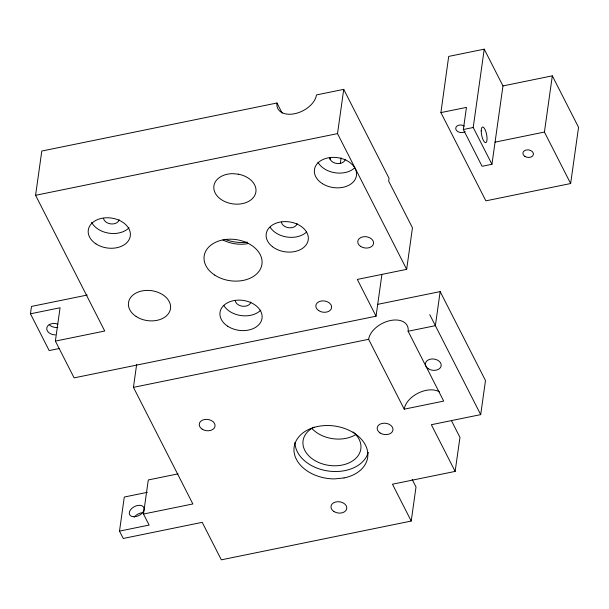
<?xml version="1.0" encoding="UTF-8"?>
<svg xmlns="http://www.w3.org/2000/svg" width="609" height="609" viewBox="0 0 609 609"><rect width="100%" height="100%" fill="white"/><g stroke="black" fill="none" stroke-linecap="round" stroke-linejoin="round"><path stroke-width="0.91" d="M55.381 341.101L104.733 331.022L35.581 195.299L41.8 151.04L276.981 102.997A21.216 13.337 -27 0 0 294.649 113.723A21.216 13.337 -27 0 0 316.467 94.935L343.735 89.363L389.06 178.315L388.664 181.117L412.46 227.812L406.667 269.345L357.316 279.424L376.05 316.193L74.115 377.869L55.381 341.101L60.063 307.758L30.45 313.81L49.184 350.578L59.362 348.5M30.45 313.81L31.485 306.434L87.232 295.045M412.171 479.435L416.016 486.972L411.22 521.053L221.333 559.838L202.218 522.339L123.246 538.47L119.501 531.117L149.114 525.065L143.496 514.034L192.855 503.955L133.44 387.354L136.675 364.327M119.501 531.117L124.289 497.035L147.424 492.308M143.496 514.034L148.284 479.953L178.087 473.863M330.116 159.368L330.375 157.525M406.667 269.345L337.515 133.622L343.735 89.363M340.332 163.372L341.109 157.838M376.05 316.193L381.873 274.735M440.908 112.604L448.688 56.416L484.231 49.162L502.965 85.93L491.95 164.27L482.084 166.287L463.342 129.519L466.456 107.39L440.908 112.604L485.875 200.848L570.648 183.53L578.55 127.319L552.317 75.843L502.965 85.93M377.725 304.348L440.162 291.597L435.374 325.678L408.106 331.243A21.216 13.337 -27 0 0 390.438 320.524A21.216 13.337 -27 0 0 368.62 339.312L133.44 387.354M491.95 164.27L473.216 127.502L484.231 49.162M411.22 521.053L392.447 484.208L455.136 471.404L431.339 424.709L480.699 414.622L485.487 380.541L440.162 291.597M570.648 183.53L544.423 132.062L552.317 75.843M455.136 471.404L459.962 437.399L451.452 420.69M35.581 195.299L337.515 133.622M463.342 129.519L473.216 127.502M495.064 142.141L544.423 132.062M368.62 339.312L404.216 409.172L443.702 401.103L408.106 331.243M247.383 242.138L242.999 242.58A37.134 26.438 8 0 1 224.919 239.39M429.756 314.647L480.699 414.622M276.981 102.997L282.127 113.099M248.541 243.493A29.179 20.775 8 0 1 222.97 239.984M55.427 334.889A7.955 5.664 8 0 1 46.809 327.718A7.955 5.664 8 0 1 57.87 324.201M57.817 327.414A7.955 5.664 8 0 1 49.238 324.681M368.217 452.418A37.134 26.438 8 0 1 328.434 471.039A37.134 26.438 8 0 1 294.992 442.37M356.006 434.438A29.179 20.775 8 0 1 312.143 428.713M353.083 431.971A29.179 20.775 8 0 1 351.187 461.782A29.179 20.775 8 0 1 309.608 456.628A29.179 20.775 8 0 1 314.107 427.137M129.032 227.796A21.216 15.111 8 0 1 109.08 233.201A21.216 15.111 8 0 1 91.624 222.293M260.759 310.141A21.216 15.111 8 0 1 241.354 315.614A21.216 15.111 8 0 1 223.769 305.398M345.341 159.307A7.955 5.664 8 0 1 337.287 163.532A7.955 5.664 8 0 1 329.644 157.891M119.181 219.712A7.955 5.664 8 0 1 111.127 223.937A7.955 5.664 8 0 1 103.492 218.296M250.908 302.056A7.955 5.664 8 0 1 242.854 306.281A7.955 5.664 8 0 1 235.211 300.64M297.116 223.549A7.955 5.664 8 0 1 289.062 227.774A7.955 5.664 8 0 1 281.419 222.133M306.54 232.052A21.216 15.111 8 0 1 270.114 227.127M404.216 409.172A21.216 13.337 -27 0 1 418.314 393.049A21.216 13.337 -27 0 1 439.386 391.853M134.429 516.95A7.955 5.001 -27 0 1 143.115 512.671M354.156 168.35A21.216 15.111 8 0 1 317.936 162.192M465.109 131.475A5.306 3.776 8 0 1 457.679 131.506A5.306 3.776 8 0 1 456.925 126.116A5.306 3.776 8 0 1 464.355 126.086M344.024 477.943L334.638 478.895A37.134 26.438 8 0 1 296.012 441.068A37.134 26.438 8 0 1 356.684 434.933A37.134 26.438 8 0 1 344.024 477.943M238.279 174.159L232.767 173.664A21.216 15.111 8 0 0 216.758 195.443A21.216 15.111 8 0 0 252.362 198.648A21.216 15.111 8 0 0 238.279 174.159M318.735 310.651A7.955 5.664 8 0 0 331.555 308.032A7.955 5.664 8 0 0 320.928 301.067A7.955 5.664 8 0 0 318.735 310.651M136.142 316.49A21.216 15.111 8 0 0 170.337 309.501A21.216 15.111 8 0 0 142.004 290.935A21.216 15.111 8 0 0 136.142 316.49M214.695 275.07A29.179 20.775 8 0 0 261.718 265.463A29.179 20.775 8 0 0 222.749 239.931A29.179 20.775 8 0 0 214.695 275.07M360.665 246.424A7.955 5.664 8 0 0 373.492 243.806A7.955 5.664 8 0 0 362.865 236.848A7.955 5.664 8 0 0 360.665 246.424M227.667 326.211A21.216 15.111 8 0 0 261.862 319.223A21.216 15.111 8 0 0 233.529 300.656A21.216 15.111 8 0 0 227.667 326.211M95.94 243.866A21.216 15.111 8 0 0 130.136 236.878A21.216 15.111 8 0 0 101.802 218.311A21.216 15.111 8 0 0 95.94 243.866M272.482 246.706A21.216 15.111 8 0 0 307.69 242.001A21.216 15.111 8 0 0 281.51 221.843A21.216 15.111 8 0 0 272.482 246.706M202.142 429.139A7.955 5.664 8 0 0 214.969 426.513A7.955 5.664 8 0 0 204.342 419.555A7.955 5.664 8 0 0 202.142 429.139M428.302 368.734A7.955 5.664 8 0 0 441.122 366.108A7.955 5.664 8 0 0 430.494 359.15A7.955 5.664 8 0 0 428.302 368.734M333.869 511.476A7.955 5.664 8 0 0 346.696 508.858A7.955 5.664 8 0 0 336.069 501.9A7.955 5.664 8 0 0 333.869 511.476M134.033 516.782A7.955 5.001 -27 0 0 144.059 508.157A7.955 5.001 -27 0 0 132.016 508.211A7.955 5.001 -27 0 0 134.033 516.782M322.435 183.674A21.216 15.111 8 0 0 356.356 176.168A21.216 15.111 8 0 0 327.551 157.99A21.216 15.111 8 0 0 322.435 183.674M380.077 432.969A7.955 5.664 8 0 0 392.904 430.35A7.955 5.664 8 0 0 382.277 423.384A7.955 5.664 8 0 0 380.077 432.969M524.836 156.353A5.306 3.776 8 0 0 533.385 154.61A5.306 3.776 8 0 0 526.298 149.966A5.306 3.776 8 0 0 524.836 156.353M481.224 130.927A7.955 2.489 78.5 0 0 485.579 142.635A7.955 2.489 78.5 0 0 485.617 130.905A7.955 2.489 78.5 0 0 481.224 130.927"/></g></svg>
